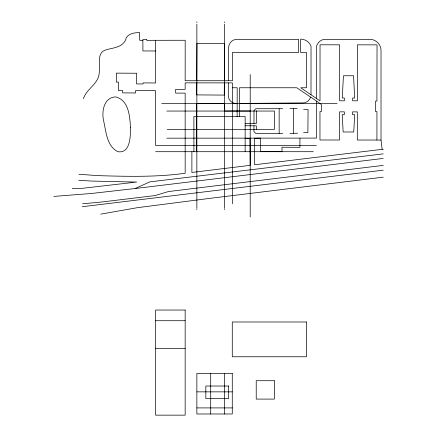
<?xml version="1.0" encoding="UTF-8"?>
<svg xmlns="http://www.w3.org/2000/svg" width="437" height="437" viewBox="0 0 437 437"><rect width="100%" height="100%" fill="white"/><g stroke="black" fill="none" stroke-linecap="round" stroke-linejoin="round"><path stroke-width="0.66" d="M228.36 80.73L228.589 49.916C227.912 45.492 230.638 39.942 235.505 39.543L298.613 39.352L298.46 52.538L232.386 52.538L232.424 80.73L185.162 80.73L185.195 40.264L155.638 40.302L155.599 82.97L143.101 82.893L143.063 83.959L136.601 83.92L136.677 73.241L116.351 73.132L116.313 82.096L118.443 82.096L118.405 90.53L122.66 90.568L122.66 92.884L135.579 92.961L135.579 90.568L155.599 90.683L155.561 145.472L316.432 145.51M232.386 203.795L232.424 82.893L185.162 82.855L185.162 89.356L175.663 89.356L175.663 93.114L185.162 93.114L185.162 173.243C156.309 177.318 127.036 176.444 98.003 175.641L78.966 174.27M282.766 133.427L279.156 133.427L279.156 108.693L282.766 108.693M239.339 116.597L239.454 87.755L296.789 87.755L316.546 101.094L316.508 138.103L166.792 138.174M381.02 140.075L376.918 140.037L376.956 111.582L375.552 111.582L375.591 101.094L376.918 101.094L377.033 44.864L357.39 44.825L357.351 100.827L352.637 100.789L352.637 98.014L354.691 98.014L353.549 75.754L343.444 75.754L342.269 97.981L344.318 97.981L344.318 100.827L339.609 100.789L339.647 44.825L320.042 44.787L320.004 100.827L316.546 98.587L316.432 46.306C317.519 43.148 320.053 40.138 323.462 39.505L370.991 39.352C376.634 39.975 381.397 45.191 381.02 50.982L381.02 140.075L382.162 149.345L383.227 149.236M237.138 116.597L237.215 87.755L232.424 87.755M245.152 123.551L253.968 123.589L254.006 110.556L255.792 108.731L279.156 108.693M299.94 138.365L299.902 147.335L282.007 147.22L281.969 151.705L260.539 151.59L260.654 138.174L254.574 138.212L254.689 164.771L382.162 149.345M196.748 82.855L196.672 94.9L224.257 95.091L224.334 82.893M196.748 80.73L196.978 43.378L224.558 43.531L224.334 80.73M228.36 82.893L228.283 95.129C227.808 99.904 232.446 104.186 237.176 103.449M310.997 94.747L311.035 46.459A10.767 10.767 0 0 0 309.931 44.142C308.063 40.898 304.299 39.243 300.661 39.084L300.661 52.538L306.588 52.538L306.588 87.455L306.326 87.755L300.738 87.755L316.546 98.587M253.968 123.589L256.322 123.589L256.322 111.047L274.447 111.047L274.447 129.401L256.322 129.401L256.322 125.79L253.968 125.79L253.93 131.564L255.716 133.389L279.156 133.427M155.638 50.982L142.91 50.943L142.872 40.302L142.91 39.505L146.712 39.314L146.712 40.341L155.638 40.302M310.581 97.14C309.587 100.81 305.78 103.378 301.994 102.919L239.378 103.449M83.412 98.74C86.455 88.624 98.86 83.937 99.215 72.711C100.865 65.856 96.877 56.706 102.75 51.32C106.808 48.922 111.768 48.829 116.16 47.256C120.874 46.164 125.468 42.591 126.342 37.604C129.117 33.321 134.913 32.562 139.643 32.628L139.72 40.302L142.872 40.302M53.773 196.421L91.24 193.498L135.159 188.522L149.864 181.868L383.227 153.868M100.772 214.13L137.251 207.706L209.591 198.398L383.227 177.16M135.159 188.522L383.227 158.429M383.227 165.383L168.403 191.559L154.993 195.585L101.422 202.047L82.577 203.795M383.227 170.168L82.194 206.717M289.988 133.427L297.701 133.198M72.203 188.593L82.577 188.292L136.639 182.06L91.579 181.071L78.736 180.273M245.152 138.556L249.98 138.442L250.204 165.344L191.887 172.446L191.887 151.705M250.204 111.009L224.449 111.047L224.449 103.487L196.672 103.487L196.672 151.705M161.679 103.449L337.085 103.449M289.95 108.655L297.165 108.655M303.589 109.529L308.074 109.529L307.883 132.553L303.589 132.553M166.792 111.047L256.798 111.047M167.202 129.401L256.798 129.401M376.918 140.037L357.313 140.037L357.313 111.883L352.599 111.883L352.599 114.696L354.691 114.696L353.741 131.985L343.143 131.985L342.231 114.658L344.318 114.658L344.356 111.845L339.609 111.845L339.571 139.998L319.966 139.998L319.966 111.544L321.37 111.544L321.37 104.514L316.546 101.094M155.638 151.705L313.313 151.705M155.599 320.714L185.162 320.714M155.599 348.338L185.162 348.338M196.863 391.852L232.276 391.852M196.863 407.907L232.276 407.907M245.152 125.752L253.968 125.79M293.56 108.655L293.56 133.312M250.204 74.536L250.204 217.014M245.152 151.628L245.152 116.521L193.897 116.521L193.897 151.628M224.558 21.85L224.558 22.642M224.558 24.232L224.558 208.017M224.558 208.815L224.558 209.607M224.558 373.471L224.558 413.986M210.71 373.471L210.71 413.986M196.863 21.85L196.863 22.642M196.863 24.232L196.863 208.017M196.863 208.815L196.863 209.607M130.45 127.5C130.559 135.705 130.455 154.004 117.793 151.666C106.617 145.963 106.213 131.739 103.662 121.044C101.439 111.67 103.733 97.544 115.554 96.877C128.757 99.986 129.871 116.318 130.45 127.5M185.162 310.046L155.599 310.046L155.599 415.15L185.162 415.15L185.162 310.046M306.446 321.987L232.276 321.987L232.276 356.767L306.446 356.767L306.446 321.987M232.276 373.471L196.863 373.471L196.863 413.986L232.276 413.986L232.276 373.471M274.338 380.714L256.224 380.714L256.224 399.096L274.338 399.096L274.338 380.714M228.627 386.024L205.832 386.024L205.832 398.577L228.627 398.577L228.627 386.024"/></g></svg>
